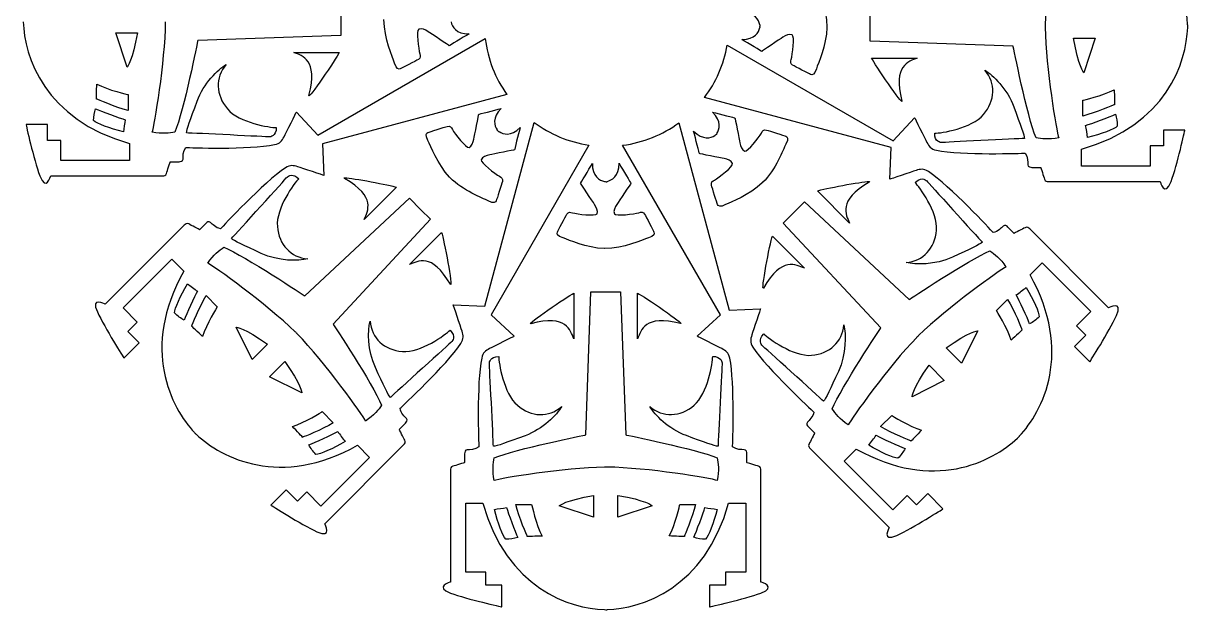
# Model space of a CAD drawing. Extents: x 18 to 251, y 51 to 286.
# Drawn here: x 17.9 to 251.3, y 51.5 to 168.9 of the extents above; entities that cross this region are included whole.
import ezdxf

# ---------------------------------------------------------------- set-up
doc = ezdxf.new("R2010")
doc.units = 0
doc.layers.add('Layer_1', color=7, linetype='CONTINUOUS')

msp = doc.modelspace()

# ---------------------------------------------------------------- linework, layer by layer
at = {"layer": 'Layer_1', "color": 7}
for points in [[(52.881389, 173.460833), (81.544583, 172.446583), (81.544583, 169.183417), (81.553403, 169.183417), (81.553403, 166.467028), (52.890208, 165.452778)], [(216.305694, 164.323889), (187.6425, 165.338139), (187.6425, 168.601305), (187.633681, 168.601305), (187.633681, 171.317694), (216.296875, 172.331944)], [(165.593889, 168.601305), (165.523333, 168.601305)], [(165.532153, 168.054528), (165.585069, 168.054528)], [(222.735069, 168.054528), (222.752708, 168.054528)], [(251.292431, 168.601305), (251.274792, 168.601305)], [(36.450764, 167.005), (40.772292, 167.005)], [(38.717361, 160.125833), (36.450764, 167.005), (36.450764, 167.005)], [(72.645764, 151.121195), (76.932014, 146.473333), (110.498819, 165.849639)], [(228.423611, 165.884916), (232.745139, 165.884916), (230.478542, 159.00575)], [(228.423611, 165.884916), (228.423611, 165.884916)], [(158.996944, 164.544361), (192.263889, 145.344444), (196.550139, 149.992306)], [(72.143056, 163.071528), (81.253542, 163.071528)], [(72.143056, 163.071528), (72.143056, 163.071528)], [(187.942361, 161.942639), (197.052847, 161.942639)], [(187.942361, 161.942639), (187.942361, 161.942639)], [(58.561111, 160.628528), (58.561111, 160.628528)], [(210.634792, 159.499639), (210.634792, 159.499639)], [(32.658403, 156.721528), (32.658403, 156.721528)], [(38.955486, 154.604861), (38.955486, 151.456305)], [(114.820347, 154.631305), (77.902153, 144.735917), (78.157917, 138.421195)], [(191.602431, 137.680361), (191.858194, 143.995084), (154.437292, 154.031583)], [(236.5375, 155.592639), (236.5375, 155.592639)], [(32.385, 151.800278), (32.385, 151.800278)], [(32.693681, 153.687639), (32.570208, 153.687639)], [(113.709097, 151.835556), (113.709097, 151.835556)], [(230.240417, 150.327416), (230.240417, 153.475972)], [(236.625694, 152.567584), (236.502222, 152.567584)], [(156.05125, 151.094722), (156.05125, 151.094722)], [(236.810903, 150.680194), (236.810903, 150.680194)], [(39.220069, 144.815278), (39.220069, 141.402139), (25.426458, 141.402139), (25.426458, 145.459083), (22.780625, 145.459083), (22.780625, 148.634083), (18.459097, 148.634083)], [(104.095903, 112.492028), (110.410625, 112.23625), (120.279583, 149.048611)], [(112.862431, 147.584583), (112.827153, 147.540472)], [(113.206389, 147.152416), (113.259306, 147.196528)], [(149.313194, 148.978056), (159.358542, 111.486583), (165.682083, 111.742361)], [(250.736806, 147.505194), (246.415278, 147.505194), (246.415278, 144.330194), (243.769444, 144.330194), (243.769444, 140.27325), (229.975833, 140.27325), (229.975833, 143.686389)], [(156.518681, 146.446861), (156.553958, 146.411583)], [(156.950833, 146.790833), (156.897917, 146.84375)], [(131.28625, 144.506583), (111.662986, 110.507639), (116.310833, 106.221389)], [(152.982083, 106.230194), (157.629931, 110.516472), (138.033125, 144.4625)], [(47.351597, 141.172861), (49.141944, 141.172861)], [(137.327569, 140.855361), (137.327569, 140.855361)], [(220.053958, 140.043972), (221.844306, 140.043972)], [(23.433264, 138.341806), (45.790556, 138.341806)], [(71.693264, 138.465278), (71.693264, 138.465278)], [(82.426528, 137.944916), (82.426528, 137.944916)], [(198.067083, 137.724444), (198.067083, 137.724444)], [(92.692361, 136.057584), (86.254167, 129.610556)], [(134.373056, 137.239361), (134.373056, 137.186472)], [(134.919861, 137.177639), (134.919861, 137.248194)], [(187.342639, 137.212917), (187.342639, 137.212917)], [(223.405347, 137.22175), (245.762639, 137.22175)], [(74.321458, 114.317639), (95.311736, 133.870361), (95.311736, 133.870361)], [(95.311736, 133.870361), (97.613611, 131.559639), (97.622431, 131.568472), (99.545069, 129.645833), (79.992361, 108.655556)], [(189.785625, 107.905917), (170.232917, 128.896195), (172.543611, 131.198056), (172.534792, 131.206861), (174.457431, 133.129528), (174.457431, 133.129528)], [(174.457431, 133.129528), (195.438889, 113.576806)], [(183.506181, 128.878528), (177.067986, 135.31675)], [(50.138542, 128.464028), (34.334097, 112.65075)], [(54.504167, 128.834444), (53.242986, 127.564444)], [(95.294097, 120.58825), (101.732292, 127.035278), (101.732292, 127.035278)], [(168.045694, 126.285639), (174.483889, 119.838611)], [(168.045694, 126.285639), (168.045694, 126.285639)], [(216.526181, 126.832416), (215.256181, 128.093611)], [(235.435069, 111.91875), (219.630625, 127.732028)], [(134.46125, 123.780917), (134.373056, 123.780917)], [(38.082361, 101.864583), (41.142708, 104.916111), (38.89375, 107.165084), (40.763472, 109.034806), (37.897153, 111.901111), (47.651458, 121.655417), (50.067986, 119.238889)], [(219.701181, 118.506861), (222.108889, 120.914583), (231.863194, 111.169083), (228.996875, 108.293972), (230.866597, 106.42425), (228.626458, 104.184083), (231.677986, 101.12375)], [(50.835278, 116.725361), (50.835278, 116.725361)], [(54.574722, 114.36175), (56.797222, 112.130417)], [(54.574722, 114.36175), (54.574722, 114.36175)], [(128.261181, 114.829167), (128.261181, 105.718695)], [(128.261181, 114.829167), (128.261181, 114.829167)], [(130.642431, 86.465833), (131.656667, 115.129028), (134.919861, 115.129028), (134.919861, 115.137861), (134.919861, 115.137861)], [(134.919861, 115.137861), (137.63625, 115.137861), (138.650486, 86.474639)], [(141.031736, 105.7275), (141.031736, 114.837972), (141.031736, 114.837972)], [(218.933889, 115.993333), (218.933889, 115.993333)], [(212.963125, 111.398417), (215.194444, 113.620917), (215.194444, 113.620917)], [(51.646667, 108.258695), (51.726042, 108.346861)], [(66.860208, 104.642694), (63.799861, 101.591195), (60.545486, 108.055833), (60.545486, 108.055833)], [(87.418333, 109.255278), (87.418333, 109.255278)], [(182.359653, 108.505639), (182.359653, 108.505639)], [(218.043125, 107.614861), (218.131319, 107.526667)], [(72.416458, 107.129806), (72.407639, 107.120972)], [(196.964653, 106.000917), (196.982292, 105.992083)], [(209.2325, 107.323805), (205.969306, 100.859167), (202.908958, 103.910694)], [(209.2325, 107.323805), (209.2325, 107.323805)], [(73.739375, 94.87075), (67.274722, 98.133972), (70.32625, 101.185472), (70.32625, 101.185472)], [(113.206389, 102.190917), (113.206389, 102.190917)], [(156.086528, 102.199722), (156.086528, 102.199722)], [(199.451736, 100.444639), (202.512083, 97.393139), (196.047431, 94.129916)], [(199.451736, 100.444639), (199.451736, 100.444639)], [(77.813958, 91.140139), (80.036458, 88.908805)], [(77.813958, 91.140139), (77.813958, 91.140139)], [(93.247986, 87.577083), (94.509167, 88.83825)], [(189.741528, 88.159167), (191.964028, 90.381667), (191.964028, 90.381667)], [(52.607986, 86.554028), (52.625625, 86.562861)], [(80.944861, 87.162584), (80.944861, 87.162584)], [(175.268819, 88.088611), (176.53, 86.827416)], [(188.833125, 86.412917), (188.833125, 86.412917)], [(84.922431, 84.402083), (87.330139, 81.985556), (77.575833, 72.23125), (74.709514, 75.106389), (72.839792, 73.227861), (70.590833, 75.476806), (67.539306, 72.416472)], [(74.030417, 86.060139), (73.942222, 85.971944)], [(78.334306, 68.659361), (94.147569, 84.472639)], [(195.835764, 85.231111), (195.747569, 85.319306)], [(217.549236, 86.192416), (217.531597, 86.210084)], [(106.3625, 82.717584), (106.3625, 80.927222)], [(162.930417, 80.936028), (162.930417, 82.726389)], [(175.639236, 83.722972), (191.4525, 67.918528)], [(202.238681, 71.666806), (199.178333, 74.727139), (196.938194, 72.478194), (195.068472, 74.35675), (192.193333, 71.481583), (182.439028, 81.235917), (184.855556, 83.652416)], [(103.540278, 79.366195), (103.540278, 57.008889)], [(134.373056, 80.036472), (134.373056, 80.018805)], [(165.761458, 57.017694), (165.761458, 79.375)], [(113.82375, 52.034722), (113.82375, 56.35625), (110.64875, 56.35625), (110.64875, 59.002083), (106.591806, 59.002083), (106.591806, 72.795694), (110.004931, 72.795694)], [(116.645972, 72.531111), (119.794514, 72.531111)], [(116.645972, 72.531111), (116.645972, 72.531111)], [(132.203472, 74.347917), (132.203472, 70.026389), (125.324306, 72.292972)], [(132.203472, 74.347917), (132.203472, 74.347917)], [(143.977431, 72.301806), (137.098264, 70.035194), (137.098264, 74.35675), (137.098264, 74.35675)], [(149.498403, 72.539916), (152.646944, 72.539916)], [(149.498403, 72.539916), (149.498403, 72.539916)], [(159.287986, 72.804528), (162.701111, 72.804528), (162.701111, 59.010917), (158.644167, 59.010917), (158.644167, 56.365084), (155.469167, 56.365084), (155.469167, 52.043528)], [(114.767431, 71.940194), (114.767431, 71.940194)], [(154.525486, 71.949028), (154.525486, 71.949028)], [(118.886111, 66.145833), (118.886111, 66.269306)], [(150.415625, 66.278139), (150.415625, 66.154639)], [(134.919861, 51.479083), (134.919861, 51.49675)]]:
    msp.add_lwpolyline(points, dxfattribs=at)
for points in [[(251.274792, 168.601305), (251.076195, 175.468336), (247.058166, 188.159898), (229.967014, 192.969444)], [(225.425, 190.676389), (224.993733, 189.555092), (222.838814, 176.594544), (222.743889, 168.601305)], [(176.856319, 176.873972), (177.250177, 175.62655), (178.964474, 171.9672), (178.990625, 168.142694)], [(165.523333, 168.601305), (165.330265, 169.556486), (164.565894, 171.009028), (161.916181, 171.009028)], [(17.912292, 169.183417), (18.110888, 162.316442), (22.128918, 149.624881), (39.220069, 144.815278)], [(43.762083, 147.108333), (44.19335, 148.22963), (46.348269, 161.19015), (46.443194, 169.183417)], [(92.330764, 160.91075), (91.936906, 162.158144), (90.222609, 165.817522), (90.196458, 169.642028)], [(103.66375, 169.183417), (103.856818, 168.228236), (104.621189, 166.775694), (107.270903, 166.775694)], [(161.925, 165.646806), (164.566374, 165.646806), (165.336065, 167.099234), (165.532153, 168.054528)], [(165.567431, 168.230917), (165.588244, 168.375245), (165.593889, 168.498407), (165.593889, 168.601305)], [(165.585069, 168.054528), (165.585069, 168.102957), (165.571382, 168.172328), (165.567431, 168.230917)], [(178.990625, 168.054528), (178.840387, 164.39865), (177.243263, 160.979386), (176.865139, 159.781861)], [(178.990625, 168.142694), (178.989567, 168.113428), (178.991683, 168.08371), (178.990625, 168.054528)], [(222.743889, 168.583695), (222.741772, 168.409676), (222.735069, 168.223551), (222.735069, 168.054528)], [(222.743889, 168.601305), (222.743816, 168.595689), (222.743962, 168.589311), (222.743889, 168.583695)], [(222.752708, 168.054528), (222.848153, 160.061007), (225.002612, 147.100629), (225.433819, 145.979444)], [(229.975833, 143.686389), (247.060692, 148.494186), (251.082282, 161.185804), (251.283611, 168.054528)], [(251.283611, 168.054528), (251.289114, 168.241811), (251.292431, 168.422997), (251.292431, 168.601305)], [(40.772292, 167.005), (39.860717, 161.448411), (38.717361, 160.125833), (38.717361, 160.125833)], [(97.181458, 167.719361), (96.630417, 167.454806), (97.127486, 163.705484), (97.384306, 162.806944)], [(99.06, 167.216667), (98.486736, 167.591684), (97.732847, 167.983972), (97.181458, 167.719361)], [(103.284514, 164.40325), (103.284514, 164.40325), (99.633261, 166.842045), (99.06, 167.216667)], [(107.270903, 166.775694), (105.992081, 166.048238), (103.284514, 164.40325), (103.284514, 164.40325)], [(110.498819, 165.849639), (110.990919, 161.703568), (112.524416, 157.877454), (114.820347, 154.631305)], [(170.135903, 166.087778), (169.562639, 165.713128), (165.920208, 163.274361), (165.920208, 163.274361)], [(172.014444, 166.590472), (171.463053, 166.855084), (170.709167, 166.462795), (170.135903, 166.087778)], [(171.811597, 161.678056), (172.068419, 162.576595), (172.565486, 166.325917), (172.014444, 166.590472)], [(230.478542, 159.00575), (230.478542, 159.00575), (229.335189, 160.328328), (228.423611, 165.884916)], [(52.890208, 165.452778), (52.890208, 165.452778), (50.067989, 151.341667), (48.304097, 147.108333)], [(154.437292, 154.031583), (156.723278, 157.065528), (158.319676, 160.646731), (158.996944, 164.544361)], [(165.920208, 163.274361), (165.920208, 163.274361), (163.203817, 164.91935), (161.925, 165.646806)], [(220.891806, 145.979444), (219.127919, 150.212778), (216.305694, 164.323889), (216.305694, 164.323889)], [(75.168125, 154.454916), (77.049489, 161.716522), (73.848383, 162.307044), (72.143056, 163.071528)], [(81.253542, 163.071528), (80.665518, 161.777878), (74.896839, 153.408944), (75.168125, 154.454916)], [(97.093264, 161.660417), (96.586322, 161.351722), (93.785969, 159.914138), (93.477292, 159.781861)], [(97.384306, 162.806944), (97.516597, 162.3441), (97.600558, 161.969083), (97.093264, 161.660417)], [(172.102639, 160.531528), (171.595344, 160.840194), (171.679306, 161.215211), (171.811597, 161.678056)], [(194.027778, 153.326028), (194.299064, 152.280056), (188.530442, 160.648989), (187.942361, 161.942639)], [(197.052847, 161.942639), (195.347519, 161.178155), (192.146414, 160.587634), (194.027778, 153.326028)], [(52.740278, 153.281944), (54.063194, 156.897945), (56.91505, 159.629122), (58.561111, 160.628528)], [(58.561111, 160.628528), (56.326969, 158.012356), (56.474078, 154.539922), (58.825694, 151.747361)], [(93.477292, 159.781861), (93.168611, 159.649612), (92.727625, 159.654155), (92.330764, 160.91075)], [(175.718611, 158.652972), (175.409931, 158.78525), (172.609581, 160.222833), (172.102639, 160.531528)], [(176.865139, 159.781861), (176.468264, 158.525266), (176.027278, 158.520723), (175.718611, 158.652972)], [(210.370208, 150.627306), (212.721828, 153.419866), (212.868933, 156.883467), (210.634792, 159.499639)], [(210.634792, 159.499639), (212.280853, 158.500233), (215.132708, 155.769056), (216.455625, 152.153056)], [(32.570208, 153.687639), (32.570208, 153.687639), (32.574089, 155.571105), (32.658403, 156.721528)], [(32.658403, 156.721528), (34.863264, 155.516072), (38.955486, 154.604861), (38.955486, 154.604861)], [(230.240417, 153.475972), (230.240417, 153.475972), (234.332639, 154.387183), (236.5375, 155.592639)], [(236.5375, 155.592639), (236.621814, 154.442216), (236.625694, 152.567584), (236.625694, 152.567584)], [(32.014583, 149.427861), (32.014583, 150.309806), (32.130294, 151.046067), (32.385, 151.800278)], [(32.385, 151.800278), (33.472614, 151.300773), (37.247692, 149.901289), (38.364583, 149.577778)], [(38.955486, 151.456305), (36.338933, 152.073695), (32.693681, 153.687639), (32.693681, 153.687639)], [(50.623611, 146.931944), (50.623614, 147.5786), (51.417364, 149.666), (52.740278, 153.281944)], [(58.825694, 151.747361), (61.177667, 148.954405), (67.380556, 148.01675), (68.615278, 148.01675)], [(109.211181, 150.689028), (109.211181, 150.689028), (112.290468, 151.445666), (113.709097, 151.835556)], [(113.709097, 151.835556), (111.841365, 149.967837), (112.325587, 148.398738), (112.862431, 147.584583)], [(216.455625, 152.153056), (217.778542, 148.537112), (218.572292, 146.449711), (218.572292, 145.803056)], [(236.502222, 152.567584), (236.502222, 152.567584), (232.856969, 150.944806), (230.240417, 150.327416)], [(37.985347, 147.134806), (35.251317, 147.834322), (32.631947, 148.810472), (32.014583, 149.427861)], [(38.364583, 149.577778), (38.188194, 148.872222), (38.102819, 147.869995), (37.985347, 147.134806)], [(70.176319, 146.182306), (70.617294, 147.020111), (72.645764, 151.121195), (72.645764, 151.121195)], [(108.214583, 145.714861), (108.355028, 146.385111), (109.211181, 150.689028), (109.211181, 150.689028)], [(156.05125, 151.094722), (157.469882, 150.70486), (160.549167, 149.957028), (160.549167, 149.957028)], [(156.897917, 146.84375), (157.4368, 147.655647), (157.924881, 149.221105), (156.05125, 151.094722)], [(160.549167, 149.957028), (160.549167, 149.957028), (161.405327, 145.644306), (161.545764, 144.974028)], [(196.550139, 149.992306), (196.550139, 149.992306), (198.578611, 145.891278), (199.019583, 145.053417)], [(200.580625, 146.887861), (201.815344, 146.887861), (208.018242, 147.834322), (210.370208, 150.627306)], [(230.831319, 148.448889), (231.948214, 148.7724), (235.723289, 150.180689), (236.810903, 150.680194)], [(236.810903, 150.680194), (237.065608, 149.925984), (237.181319, 149.180917), (237.181319, 148.298972)], [(18.459097, 148.634083), (18.459097, 148.634083), (19.992626, 141.663533), (21.228403, 138.341806)], [(48.304097, 147.108333), (47.245767, 146.873045), (45.790558, 146.711472), (43.762083, 147.108333)], [(68.615278, 148.01675), (68.615278, 146.252861), (67.413011, 146.138194), (67.177708, 146.138194)], [(99.015903, 147.028972), (99.327722, 147.153686), (102.319726, 148.114653), (102.896458, 148.254861)], [(102.896458, 148.254861), (103.473445, 148.395295), (103.685777, 148.067127), (103.919514, 147.646305)], [(103.919514, 147.646305), (104.373265, 146.829357), (106.667709, 143.827782), (107.244444, 144.030361)], [(112.827153, 147.540472), (112.861409, 147.506238), (112.924026, 147.473303), (112.968264, 147.434639)], [(112.968264, 147.434639), (113.055595, 147.317883), (113.133621, 147.225202), (113.206389, 147.152416)], [(113.259306, 147.196528), (114.071228, 146.657624), (115.636647, 146.178383), (117.510278, 148.052028)], [(117.510278, 148.052028), (117.120385, 146.63341), (116.372569, 143.554083), (116.372569, 143.554083)], [(120.279583, 149.048611), (123.449179, 146.70453), (127.205926, 145.099984), (131.28625, 144.506583)], [(138.033125, 144.4625), (142.216762, 145.005213), (146.066888, 146.601519), (149.313194, 148.978056)], [(153.414236, 142.795639), (153.414236, 142.795639), (152.657601, 145.874938), (152.267708, 147.293528)], [(152.267708, 147.293528), (154.135444, 145.425809), (155.704523, 145.910046), (156.518681, 146.446861)], [(165.849653, 146.914306), (166.083389, 147.335127), (166.286911, 147.654462), (166.863889, 147.514028)], [(166.863889, 147.514028), (167.440621, 147.37382), (170.441451, 146.412881), (170.753264, 146.288139)], [(231.210556, 146.005917), (231.093081, 146.741106), (231.007708, 147.743333), (230.831319, 148.448889)], [(237.181319, 148.298972), (236.563961, 147.681583), (233.944583, 146.705461), (231.210556, 146.005917)], [(247.9675, 137.22175), (249.203281, 140.543478), (250.736806, 147.505194), (250.736806, 147.505194)], [(67.177708, 146.138194), (66.942406, 146.138194), (52.122917, 146.931944), (50.623611, 146.931944)], [(68.280139, 144.594806), (69.426669, 144.859361), (69.73535, 145.344416), (70.176319, 146.182306)], [(98.998264, 145.415), (98.390354, 146.58419), (98.704073, 146.904202), (99.015903, 147.028972)], [(103.34625, 138.059583), (100.867436, 140.750854), (99.577694, 144.300843), (98.998264, 145.415)], [(107.244444, 144.030361), (107.821422, 144.233138), (108.074401, 145.044329), (108.214583, 145.714861)], [(156.553958, 146.411583), (156.588214, 146.445817), (156.629961, 146.50847), (156.668611, 146.552694)], [(156.668611, 146.552694), (156.785369, 146.640014), (156.878074, 146.718105), (156.950833, 146.790833)], [(161.545764, 144.974028), (161.685958, 144.303496), (161.938925, 143.501138), (162.515903, 143.298333)], [(162.515903, 143.298333), (163.092635, 143.095782), (165.395907, 146.097329), (165.849653, 146.914306)], [(170.753264, 146.288139), (171.065077, 146.163397), (171.369987, 145.852162), (170.762083, 144.682972)], [(199.019583, 145.053417), (199.460553, 144.215556), (199.769239, 143.730472), (200.915764, 143.465917)], [(202.018194, 145.009306), (201.782892, 145.009306), (200.580625, 145.123972), (200.580625, 146.887861)], [(218.572292, 145.803056), (217.072986, 145.803056), (202.253497, 145.009306), (202.018194, 145.009306)], [(225.433819, 145.979444), (223.405344, 145.582584), (221.950139, 145.744156), (220.891806, 145.979444)], [(49.935694, 141.702028), (49.935697, 142.164872), (49.887361, 143.249989), (50.4825, 144.021528)], [(50.4825, 144.021528), (51.077986, 144.021528), (63.208958, 143.536472), (68.280139, 144.594806)], [(111.389583, 142.5575), (110.719052, 142.41732), (109.907863, 142.155503), (109.705069, 141.578528)], [(116.372569, 143.554083), (116.372569, 143.554083), (112.059853, 142.697962), (111.389583, 142.5575)], [(158.379583, 141.807861), (157.709306, 141.948267), (153.414236, 142.795639), (153.414236, 142.795639)], [(170.762083, 144.682972), (170.158562, 143.522446), (168.782416, 139.71524), (166.096597, 136.992416)], [(200.915764, 143.465917), (205.986944, 142.407584), (218.117917, 142.892639), (218.713403, 142.892639)], [(218.713403, 142.892639), (219.308539, 142.1211), (219.260211, 141.035984), (219.260208, 140.573139)], [(46.628403, 138.835694), (46.760692, 139.276638), (47.351597, 141.172861), (47.351597, 141.172861)], [(49.141944, 141.172861), (49.406528, 141.172861), (49.935697, 141.238788), (49.935694, 141.702028)], [(72.919167, 140.167416), (72.014901, 140.448086), (71.45635, 140.570599), (70.458542, 139.946944)], [(78.157917, 138.421195), (78.157917, 138.421195), (73.823432, 139.886775), (72.919167, 140.167416)], [(109.705069, 141.578528), (109.502507, 141.001835), (112.512901, 138.707368), (113.329861, 138.253611)], [(129.592917, 136.851305), (129.592917, 136.851305), (131.237917, 139.567694), (131.965347, 140.846528)], [(131.965347, 140.846528), (131.965347, 138.205154), (133.41775, 137.435477), (134.373056, 137.239361)], [(134.919861, 137.248194), (135.875025, 137.441206), (137.327569, 138.205662), (137.327569, 140.855361)], [(137.327569, 140.855361), (138.055, 139.576556), (139.7, 136.868972), (139.7, 136.868972)], [(156.448125, 137.503972), (157.265076, 137.957701), (160.266651, 140.25214), (160.064097, 140.828889)], [(160.064097, 140.828889), (159.861295, 141.405864), (159.050112, 141.667625), (158.379583, 141.807861)], [(219.260208, 140.573139), (219.260211, 140.109956), (219.789375, 140.043972), (220.053958, 140.043972)], [(221.844306, 140.043972), (221.844306, 140.043972), (222.435208, 138.14775), (222.5675, 137.706806)], [(21.228403, 138.341806), (22.463834, 135.02005), (23.433264, 138.341806), (23.433264, 138.341806)], [(45.790556, 138.341806), (46.143331, 138.341777), (46.496111, 138.394694), (46.628403, 138.835694)], [(70.458542, 139.946944), (66.124317, 137.109454), (57.888576, 128.188353), (57.4675, 127.767306)], [(59.628264, 125.809361), (60.688434, 126.869529), (70.600838, 137.910852), (70.767222, 138.077222)], [(73.113194, 137.768528), (72.240115, 136.895473), (68.523951, 131.837458), (68.835764, 128.199444)], [(70.767222, 138.077222), (70.860816, 138.170835), (71.195559, 138.456444), (71.693264, 138.465278)], [(71.693264, 138.465278), (72.080371, 138.472164), (72.567521, 138.314232), (73.113194, 137.768528)], [(82.303056, 137.847917), (82.186625, 137.916384), (82.239722, 137.943731), (82.426528, 137.944916)], [(86.254167, 129.610556), (86.919463, 131.356975), (88.768092, 134.043505), (82.303056, 137.847917)], [(82.426528, 137.944916), (83.734165, 137.953157), (91.528113, 136.494125), (92.692361, 136.057584)], [(103.407986, 137.997861), (103.388053, 138.019254), (103.366172, 138.038134), (103.34625, 138.059583)], [(111.089722, 133.341195), (109.929196, 133.944699), (106.130796, 135.312037), (103.407986, 137.997861)], [(113.329861, 138.253611), (113.750685, 138.019903), (114.070028, 137.807559), (113.929583, 137.230556)], [(196.841181, 139.426583), (195.936924, 139.145941), (191.602431, 137.680361), (191.602431, 137.680361)], [(196.647153, 137.027694), (197.192829, 137.573399), (197.679976, 137.731331), (198.067083, 137.724444)], [(199.310625, 139.206111), (198.312817, 139.829738), (197.74544, 139.707253), (196.841181, 139.426583)], [(198.067083, 137.724444), (198.564794, 137.715639), (198.899537, 137.429974), (198.993125, 137.336389)], [(212.292847, 127.026472), (211.871772, 127.44752), (203.644847, 136.368592), (199.310625, 139.206111)], [(222.5675, 137.706806), (222.699792, 137.265805), (223.052572, 137.22175), (223.405347, 137.22175)], [(113.929583, 137.230556), (113.789387, 136.653834), (112.828406, 133.661827), (112.703681, 133.35)], [(132.406319, 132.635639), (132.031667, 133.208889), (129.592917, 136.851305), (129.592917, 136.851305)], [(134.373056, 137.186472), (134.421499, 137.186472), (134.490838, 137.200217), (134.549444, 137.204083)], [(134.549444, 137.204083), (134.693756, 137.183283), (134.81696, 137.177639), (134.919861, 137.177639)], [(139.7, 136.868972), (139.7, 136.868972), (137.26125, 133.217722), (136.886597, 132.644444)], [(155.848403, 136.480917), (155.707963, 137.057892), (156.027301, 137.270208), (156.448125, 137.503972)], [(157.074306, 132.600361), (156.94958, 132.912189), (155.988597, 135.904196), (155.848403, 136.480917)], [(166.034861, 136.930694), (163.343579, 134.45188), (159.79363, 133.162153), (158.679444, 132.582694)], [(166.096597, 136.992416), (166.075185, 136.972689), (166.056282, 136.950619), (166.034861, 136.930694)], [(177.067986, 135.31675), (178.232206, 135.75332), (186.035005, 137.221129), (187.342639, 137.212917)], [(187.466111, 137.107083), (181.001077, 133.302671), (182.840895, 130.624919), (183.506181, 128.878528)], [(187.342639, 137.212917), (187.529445, 137.211872), (187.582542, 137.17555), (187.466111, 137.107083)], [(200.933403, 127.467416), (201.245219, 131.10543), (197.520235, 136.154612), (196.647153, 137.027694)], [(198.993125, 137.336389), (199.159509, 137.169991), (209.080735, 126.128695), (210.140903, 125.068528)], [(245.762639, 137.22175), (245.762639, 137.22175), (246.732075, 133.899995), (247.9675, 137.22175)], [(112.703681, 133.35), (112.578955, 133.038201), (112.258901, 132.733288), (111.089722, 133.341195)], [(126.850069, 130.668889), (127.15875, 131.176212), (127.53375, 131.092222), (127.996597, 130.959916)], [(127.996597, 130.959916), (128.895122, 130.703122), (132.644444, 130.206044), (132.909028, 130.757083)], [(132.909028, 130.757083), (133.173611, 131.308461), (132.781319, 132.062389), (132.406319, 132.635639)], [(136.886597, 132.644444), (136.511597, 132.071195), (136.119306, 131.317323), (136.383889, 130.765917)], [(136.383889, 130.765917), (136.648472, 130.214878), (140.397794, 130.7119), (141.296319, 130.96875)], [(141.296319, 130.96875), (141.759167, 131.101028), (142.134167, 131.185017), (142.442847, 130.677694)], [(158.679444, 132.582694), (157.510266, 131.974816), (157.199034, 132.288675), (157.074306, 132.600361)], [(51.073403, 128.710972), (50.668047, 128.929243), (50.387987, 128.713456), (50.138542, 128.464028)], [(53.242986, 127.564444), (53.242986, 127.564444), (51.478767, 128.492673), (51.073403, 128.710972)], [(55.439028, 129.019639), (55.111495, 129.347158), (54.691255, 129.021445), (54.504167, 128.834444)], [(57.4675, 127.767306), (56.501126, 127.89202), (55.76631, 128.692346), (55.439028, 129.019639)], [(124.971528, 127.052917), (125.103819, 127.361583), (126.541389, 130.161961), (126.850069, 130.668889)], [(142.442847, 130.677694), (142.751528, 130.170795), (144.189097, 127.370445), (144.321389, 127.06175)], [(215.256181, 128.093611), (215.069093, 128.280696), (214.648852, 128.61513), (214.321319, 128.287639)], [(68.835764, 128.199444), (69.147577, 124.561967), (71.491472, 122.004949), (74.921181, 121.734806)], [(101.732292, 127.035278), (102.231232, 125.704741), (104.070432, 115.705692), (103.522639, 116.637139)], [(126.100417, 125.906389), (124.843819, 126.303278), (124.839236, 126.744222), (124.971528, 127.052917)], [(144.321389, 127.06175), (144.453681, 126.753027), (144.449097, 126.312112), (143.1925, 125.915194)], [(166.255347, 115.8875), (165.707554, 114.956082), (167.546793, 124.955046), (168.045694, 126.285639)], [(194.839167, 121.002778), (198.268875, 121.272949), (200.62159, 123.829911), (200.933403, 127.467416)], [(214.321319, 128.287639), (213.99404, 127.960346), (213.259224, 127.151186), (212.292847, 127.026472)], [(218.686944, 127.970139), (218.28158, 127.751868), (216.526181, 126.832416), (216.526181, 126.832416)], [(219.630625, 127.732028), (219.381169, 127.981484), (219.092303, 128.188381), (218.686944, 127.970139)], [(54.901042, 120.835194), (56.05476, 122.550202), (57.196581, 123.463502), (58.111319, 124.045472)], [(58.111319, 124.045472), (62.351999, 122.299307), (74.321458, 114.317639), (74.321458, 114.317639)], [(65.616667, 122.819583), (62.124344, 124.441006), (60.085512, 125.352133), (59.628264, 125.809361)], [(134.373056, 123.780917), (130.717245, 123.931172), (127.297976, 125.528296), (126.100417, 125.906389)], [(143.1925, 125.915194), (141.945131, 125.521325), (138.285725, 123.807022), (134.46125, 123.780917)], [(210.140903, 125.068528), (209.68366, 124.611299), (207.644819, 123.700173), (204.1525, 122.07875)], [(74.921181, 121.734806), (73.050541, 121.277549), (69.108995, 121.198132), (65.616667, 122.819583)], [(103.522639, 116.637139), (99.718252, 123.102201), (97.040502, 121.253532), (95.294097, 120.58825)], [(174.483889, 119.838611), (172.737475, 120.503922), (170.059734, 122.352562), (166.255347, 115.8875)], [(204.1525, 122.07875), (200.660181, 120.457299), (196.709803, 120.54555), (194.839167, 121.002778)], [(195.438889, 113.576806), (195.438889, 113.576806), (207.417168, 121.558445), (211.657847, 123.304639)], [(211.657847, 123.304639), (212.572586, 122.722668), (213.714412, 121.809312), (214.868125, 120.094361)], [(50.067986, 119.238889), (41.386794, 103.758464), (47.51418, 91.941368), (52.22875, 86.942083)], [(72.407639, 107.120972), (66.687878, 112.705727), (55.998717, 120.347373), (54.901042, 120.835194)], [(214.868125, 120.094361), (213.770306, 119.606427), (203.080747, 111.965091), (197.361528, 106.380139)], [(48.233542, 110.886861), (48.233544, 111.759944), (49.396692, 114.297432), (50.835278, 116.725361)], [(50.835278, 116.725361), (51.438203, 116.288538), (52.204846, 115.644309), (52.828472, 115.270139)], [(217.531597, 86.210084), (222.246865, 91.206179), (228.38557, 103.020707), (219.701181, 118.506861)], [(52.828472, 115.270139), (52.26746, 114.251627), (50.589657, 110.589258), (50.173819, 109.466944)], [(51.726042, 108.346861), (51.726042, 108.346861), (53.161082, 112.075016), (54.574722, 114.36175)], [(119.644583, 108.74375), (118.5986, 108.47245), (126.967542, 114.2411), (128.261181, 114.829167)], [(141.031736, 114.837972), (142.325372, 114.249962), (150.694317, 108.481255), (149.648333, 108.752584)], [(216.940694, 114.529306), (217.564321, 114.903476), (218.330963, 115.556566), (218.933889, 115.993333)], [(219.595347, 108.734916), (219.17951, 109.857201), (217.50171, 113.510794), (216.940694, 114.529306)], [(218.933889, 115.993333), (220.372474, 113.56546), (221.535625, 111.01911), (221.535625, 110.146028)], [(34.334097, 112.65075), (34.334097, 112.65075), (31.297798, 114.312164), (32.773056, 111.089722)], [(56.797222, 112.130417), (56.797222, 112.130417), (54.54941, 108.597559), (53.842708, 106.186111)], [(105.842153, 107.25325), (105.561522, 108.157518), (104.095903, 112.492028), (104.095903, 112.492028)], [(215.194444, 113.620917), (216.608087, 111.334183), (218.043125, 107.614861), (218.043125, 107.614861)], [(236.996111, 110.357694), (238.471369, 113.580136), (235.435069, 111.91875), (235.435069, 111.91875)], [(32.773056, 111.089722), (34.248062, 107.867055), (38.082361, 101.864583), (38.082361, 101.864583)], [(50.173819, 109.466944), (49.46039, 109.820174), (48.857171, 110.263234), (48.233542, 110.886861)], [(128.261181, 105.718695), (127.496711, 107.424022), (126.906161, 110.6251), (119.644583, 108.74375)], [(149.648333, 108.752584), (142.386756, 110.633905), (141.796208, 107.432856), (141.031736, 105.7275)], [(165.682083, 111.742361), (165.682083, 111.742361), (164.216461, 107.407851), (163.935833, 106.503611)], [(215.917639, 105.445278), (215.210943, 107.856754), (212.963125, 111.398417), (212.963125, 111.398417)], [(221.535625, 110.146028), (220.911999, 109.522458), (220.308777, 109.088174), (219.595347, 108.734916)], [(231.677986, 101.12375), (231.677986, 101.12375), (235.521105, 107.135027), (236.996111, 110.357694)], [(53.842708, 106.186111), (52.969628, 106.939955), (51.646667, 108.258695), (51.646667, 108.258695)], [(60.545486, 108.055833), (60.545486, 108.055833), (62.286515, 107.927225), (66.860208, 104.642694)], [(79.992361, 108.655556), (79.992361, 108.655556), (87.974046, 96.686088), (89.720208, 92.445417)], [(88.494306, 99.95075), (86.872874, 103.44308), (86.961088, 107.384652), (87.418333, 109.255278)], [(87.418333, 109.255278), (87.688488, 105.825572), (90.245483, 103.48166), (93.882986, 103.169861)], [(93.882986, 103.169861), (97.520989, 102.858034), (102.570181, 106.574195), (103.443264, 107.447306)], [(103.443264, 107.447306), (104.690517, 106.200053), (103.918329, 105.267675), (103.751944, 105.101305)], [(175.903819, 102.420194), (179.541322, 102.732022), (182.089498, 105.075934), (182.359653, 108.505639)], [(180.057778, 91.69575), (181.80394, 95.936449), (189.785625, 107.905917), (189.785625, 107.905917)], [(182.359653, 108.505639), (182.816898, 106.634986), (182.905115, 102.693442), (181.283681, 99.201111)], [(218.131319, 107.526667), (218.131319, 107.526667), (216.790722, 106.19915), (215.917639, 105.445278)], [(72.786875, 106.750556), (72.665347, 106.8751), (72.536005, 107.010228), (72.416458, 107.129806)], [(72.795694, 106.74175), (72.791636, 106.745899), (72.790931, 106.746435), (72.786875, 106.750556)], [(86.509931, 89.235139), (86.022011, 90.332955), (78.380672, 101.022545), (72.795694, 106.74175)], [(103.751944, 105.101305), (103.58556, 104.934935), (92.544265, 95.022501), (91.484097, 93.962361)], [(105.621667, 104.792639), (106.245302, 105.790436), (106.122792, 106.348982), (105.842153, 107.25325)], [(116.310833, 106.221389), (116.310833, 106.221389), (112.209792, 104.192945), (111.371944, 103.751944)], [(157.920972, 103.76075), (157.083125, 104.20175), (152.982083, 106.230194), (152.982083, 106.230194)], [(163.935833, 106.503611), (163.655203, 105.599343), (163.53269, 105.040797), (164.156319, 104.042972)], [(166.026042, 104.351667), (165.859658, 104.518065), (165.087467, 105.450386), (166.334722, 106.697639)], [(166.334722, 106.697639), (167.207805, 105.824528), (172.265817, 102.108367), (175.903819, 102.420194)], [(196.982292, 105.992083), (191.397509, 100.272314), (183.755916, 89.583175), (183.268056, 88.485472)], [(197.343889, 106.371305), (197.219361, 106.249809), (197.084202, 106.120466), (196.964653, 106.000917)], [(197.361528, 106.380139), (197.357365, 106.376244), (197.348015, 106.3752), (197.343889, 106.371305)], [(202.908958, 103.910694), (207.482654, 107.195168), (209.2325, 107.323805), (209.2325, 107.323805)], [(93.442014, 91.801583), (93.863092, 92.222659), (102.784162, 100.458411), (105.621667, 104.792639)], [(111.371944, 103.751944), (110.534097, 103.311), (110.049028, 103.002306), (109.784444, 101.85575)], [(159.508472, 101.864583), (159.243889, 103.011083), (158.758819, 103.319806), (157.920972, 103.76075)], [(164.156319, 104.042972), (166.993835, 99.708772), (175.914897, 91.47302), (176.335972, 91.051944)], [(178.293889, 93.212694), (177.233721, 94.272862), (166.192426, 104.185268), (166.026042, 104.351667)], [(70.32625, 101.185472), (73.61078, 96.611807), (73.739375, 94.87075), (73.739375, 94.87075)], [(109.784444, 101.85575), (108.726111, 96.784583), (109.211181, 84.6536), (109.211181, 84.058139)], [(111.327847, 100.753333), (111.327847, 100.98865), (111.4425, 102.190917), (113.206389, 102.190917)], [(112.121597, 84.19925), (112.121597, 85.698528), (111.327847, 100.518045), (111.327847, 100.753333)], [(113.206389, 102.190917), (113.206389, 100.956195), (114.152889, 94.753317), (116.945833, 92.401305)], [(152.355903, 92.410139), (155.148842, 94.762094), (156.086528, 100.965), (156.086528, 102.199722)], [(156.086528, 102.199722), (157.850417, 102.199722), (157.965069, 100.997456), (157.965069, 100.762139)], [(157.965069, 100.762139), (157.965069, 100.526822), (157.171319, 85.707389), (157.171319, 84.208056)], [(160.081736, 84.066944), (160.081736, 84.662433), (160.566806, 96.793389), (159.508472, 101.864583)], [(196.047431, 94.129916), (196.047431, 94.129916), (196.167214, 95.870974), (199.451736, 100.444639)], [(91.484097, 93.962361), (91.026849, 94.419589), (90.115743, 96.458419), (88.494306, 99.95075)], [(181.283681, 99.201111), (179.662243, 95.708809), (178.751134, 93.669922), (178.293889, 93.212694)], [(71.860833, 88.176806), (74.272281, 88.88349), (77.813958, 91.140139), (77.813958, 91.140139)], [(89.720208, 92.445417), (89.138238, 91.530678), (88.22491, 90.388835), (86.509931, 89.235139)], [(94.694375, 89.773139), (94.367085, 90.100404), (93.566742, 90.835198), (93.442014, 91.801583)], [(116.945833, 92.401305), (119.738422, 90.049717), (123.201994, 89.902623), (125.818194, 92.13675)], [(125.818194, 92.13675), (124.818775, 90.490689), (122.087569, 87.638805), (118.471597, 86.315917)], [(143.474722, 92.145556), (146.090922, 89.911428), (149.563314, 90.058522), (152.355903, 92.410139)], [(150.821319, 86.324722), (147.205347, 87.647667), (144.474139, 90.499523), (143.474722, 92.145556)], [(176.335972, 91.051944), (176.211244, 90.085587), (175.402073, 89.350737), (175.074792, 89.023472)], [(183.268056, 88.485472), (181.553079, 89.639196), (180.639748, 90.781068), (180.057778, 91.69575)], [(80.036458, 88.908805), (77.749736, 87.495154), (74.030417, 86.060139), (74.030417, 86.060139)], [(94.509167, 88.83825), (94.696263, 89.025363), (95.021897, 89.44562), (94.694375, 89.773139)], [(175.074792, 89.023472), (174.747261, 88.695897), (175.08174, 88.275696), (175.268819, 88.088611)], [(191.964028, 90.381667), (191.964028, 90.381667), (195.505705, 88.133851), (197.917153, 87.427139)], [(52.22875, 86.942083), (52.357285, 86.805742), (52.481878, 86.680125), (52.607986, 86.554028)], [(52.625625, 86.562861), (57.621746, 81.847577), (69.436276, 75.717682), (84.922431, 84.402083)], [(73.942222, 85.971944), (73.942222, 85.971944), (72.614674, 87.303723), (71.860833, 88.176806)], [(75.150486, 84.507917), (76.272771, 84.923743), (79.926349, 86.601554), (80.944861, 87.162584)], [(80.944861, 87.162584), (81.319034, 86.538957), (81.972105, 85.772329), (82.408889, 85.169361)], [(94.385694, 85.4075), (94.167421, 85.812884), (93.247986, 87.577083), (93.247986, 87.577083)], [(112.297986, 81.879722), (116.531319, 83.643611), (130.642431, 86.465833), (130.642431, 86.465833)], [(138.650486, 86.474639), (138.650486, 86.474639), (152.761597, 83.652416), (156.994931, 81.888528)], [(176.53, 86.827416), (176.53, 86.827416), (175.610562, 85.063245), (175.392292, 84.657861)], [(187.369097, 84.419722), (187.80589, 85.022662), (188.458946, 85.78929), (188.833125, 86.412917)], [(188.833125, 86.412917), (189.851634, 85.851915), (193.514035, 84.182938), (194.636319, 83.767083)], [(195.747569, 85.319306), (195.747569, 85.319306), (192.028247, 86.745516), (189.741528, 88.159167)], [(197.917153, 87.427139), (197.163309, 86.554084), (195.835764, 85.231111), (195.835764, 85.231111)], [(76.561597, 82.567639), (75.937971, 83.191265), (75.503715, 83.794487), (75.150486, 84.507917)], [(82.408889, 85.169361), (79.980985, 83.73079), (77.43468, 82.567639), (76.561597, 82.567639)], [(94.147569, 84.472639), (94.397023, 84.722067), (94.603965, 85.002144), (94.385694, 85.4075)], [(109.211181, 84.058139), (108.439656, 83.463017), (107.354511, 83.511305), (106.891667, 83.511305)], [(118.471597, 86.315917), (114.855625, 84.992972), (112.768239, 84.19925), (112.121597, 84.19925)], [(157.171319, 84.208056), (156.524678, 84.208056), (154.437292, 85.001834), (150.821319, 86.324722)], [(162.40125, 83.520139), (161.938406, 83.520139), (160.853261, 83.471822), (160.081736, 84.066944)], [(175.392292, 84.657861), (175.174021, 84.252534), (175.389822, 83.972456), (175.639236, 83.722972)], [(184.855556, 83.652416), (200.336009, 74.971261), (212.153063, 81.098616), (217.152361, 85.813194)], [(193.216389, 81.817972), (192.343306, 81.817972), (189.797013, 82.981151), (187.369097, 84.419722)], [(217.152361, 85.813194), (217.288677, 85.941747), (217.423128, 86.06632), (217.549236, 86.192416)], [(106.891667, 83.511305), (106.428469, 83.511305), (106.3625, 82.982139), (106.3625, 82.717584)], [(112.297986, 77.337694), (111.901111, 79.366195), (112.062683, 80.821389), (112.297986, 81.879722)], [(156.994931, 81.888528), (157.230233, 80.830194), (157.391806, 79.374972), (156.994931, 77.346528)], [(162.930417, 82.726389), (162.930417, 82.991), (162.864447, 83.520139), (162.40125, 83.520139)], [(194.636319, 83.767083), (194.283093, 83.053654), (193.840015, 82.441627), (193.216389, 81.817972)], [(104.025347, 80.204028), (103.584375, 80.071722), (103.540278, 79.718972), (103.540278, 79.366195)], [(106.3625, 80.927222), (106.3625, 80.927222), (104.466319, 80.336305), (104.025347, 80.204028)], [(134.373056, 80.018805), (126.379534, 79.923358), (113.419128, 77.76893), (112.297986, 77.337694)], [(134.902222, 80.027639), (134.728235, 80.031167), (134.542124, 80.036472), (134.373056, 80.036472)], [(134.919861, 80.027639), (134.914042, 80.027695), (134.908008, 80.027554), (134.902222, 80.027639)], [(156.994931, 77.346528), (155.873645, 77.777792), (142.913128, 79.932728), (134.919861, 80.027639)], [(165.267569, 80.212861), (164.826597, 80.345167), (162.930417, 80.936028), (162.930417, 80.936028)], [(165.761458, 79.375), (165.761458, 79.727778), (165.708542, 80.080556), (165.267569, 80.212861)], [(67.539306, 72.416472), (67.539306, 72.416472), (73.550594, 68.573368), (76.773264, 67.098333)], [(110.004931, 72.795694), (114.81273, 55.710836), (127.504309, 51.689226), (134.373056, 51.487917)], [(118.886111, 66.269306), (118.886111, 66.269306), (117.263333, 69.914572), (116.645972, 72.531111)], [(119.794514, 72.531111), (119.794514, 72.531111), (120.705739, 68.438861), (121.911181, 66.234028)], [(125.324306, 72.292972), (125.324306, 72.292972), (126.646869, 73.436311), (132.203472, 74.347917)], [(134.919861, 51.49675), (141.786841, 51.695294), (154.478414, 55.713348), (159.287986, 72.804528)], [(137.098264, 74.35675), (142.654864, 73.445172), (143.977431, 72.301806), (143.977431, 72.301806)], [(147.381736, 66.242861), (148.587178, 68.447694), (149.498403, 72.539916), (149.498403, 72.539916)], [(152.646944, 72.539916), (152.029583, 69.92335), (150.415625, 66.278139), (150.415625, 66.278139)], [(112.324444, 71.560972), (113.059633, 71.678433), (114.061875, 71.763805), (114.767431, 71.940194)], [(114.6175, 65.590194), (114.000139, 66.207584), (113.024006, 68.826916), (112.324444, 71.560972)], [(114.767431, 71.940194), (115.090925, 70.823328), (116.499217, 67.048211), (116.99875, 65.960639)], [(152.302986, 65.969444), (152.802519, 67.057072), (154.201989, 70.832133), (154.525486, 71.949028)], [(154.525486, 71.949028), (155.231042, 71.772639), (156.233283, 71.687267), (156.968472, 71.569806)], [(156.968472, 71.569806), (156.268911, 68.83575), (155.292778, 66.216361), (154.675417, 65.599028)], [(193.004722, 66.3575), (196.22739, 67.832506), (202.238681, 71.666806), (202.238681, 71.666806)], [(76.773264, 67.098333), (79.995674, 65.623101), (78.334306, 68.659361), (78.334306, 68.659361)], [(191.4525, 67.918528), (191.4525, 67.918528), (189.782309, 64.882268), (193.004722, 66.3575)], [(116.99875, 65.960639), (116.244514, 65.705905), (115.499444, 65.590194), (114.6175, 65.590194)], [(121.911181, 66.234028), (120.760772, 66.1497), (118.886111, 66.145833), (118.886111, 66.145833)], [(150.415625, 66.154639), (150.415625, 66.154639), (148.532147, 66.158533), (147.381736, 66.242861)], [(154.675417, 65.599028), (153.793472, 65.599028), (153.057228, 65.714739), (152.302986, 65.969444)], [(103.540278, 57.008889), (103.540278, 57.008889), (100.218522, 56.039456), (103.540278, 54.804028)], [(165.761458, 54.812861), (169.083214, 56.048289), (165.761458, 57.017694), (165.761458, 57.017694)], [(103.540278, 54.804028), (106.862033, 53.568233), (113.82375, 52.034722), (113.82375, 52.034722)], [(155.469167, 52.043528), (155.469167, 52.043528), (162.439703, 53.577067), (165.761458, 54.812861)], [(134.373056, 51.487917), (134.560335, 51.482272), (134.741511, 51.479083), (134.919861, 51.479083)]]:
    msp.add_open_spline(points, degree=3, dxfattribs=at)

doc.saveas('drawing.dxf')
